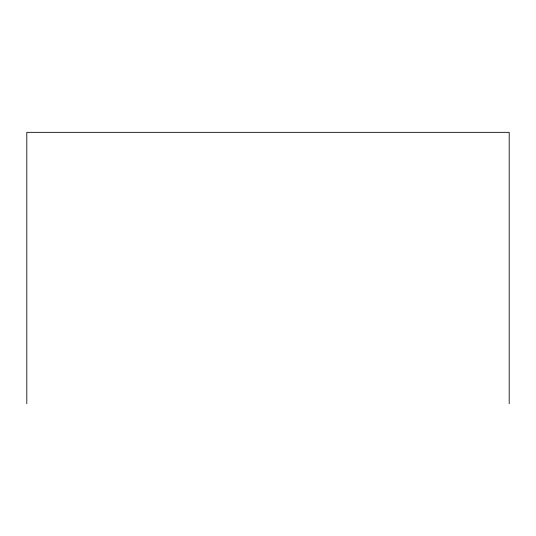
<?xml version="1.0" encoding="UTF-8"?>
<svg xmlns="http://www.w3.org/2000/svg" width="536" height="536" viewBox="0 0 536 536"><rect width="100%" height="100%" fill="white"/><g stroke="black" fill="none" stroke-linecap="round" stroke-linejoin="round"><path stroke-width="0.8" d="M509.2 403.655L509.2 132.345L26.8 132.345L26.8 403.655"/></g></svg>
